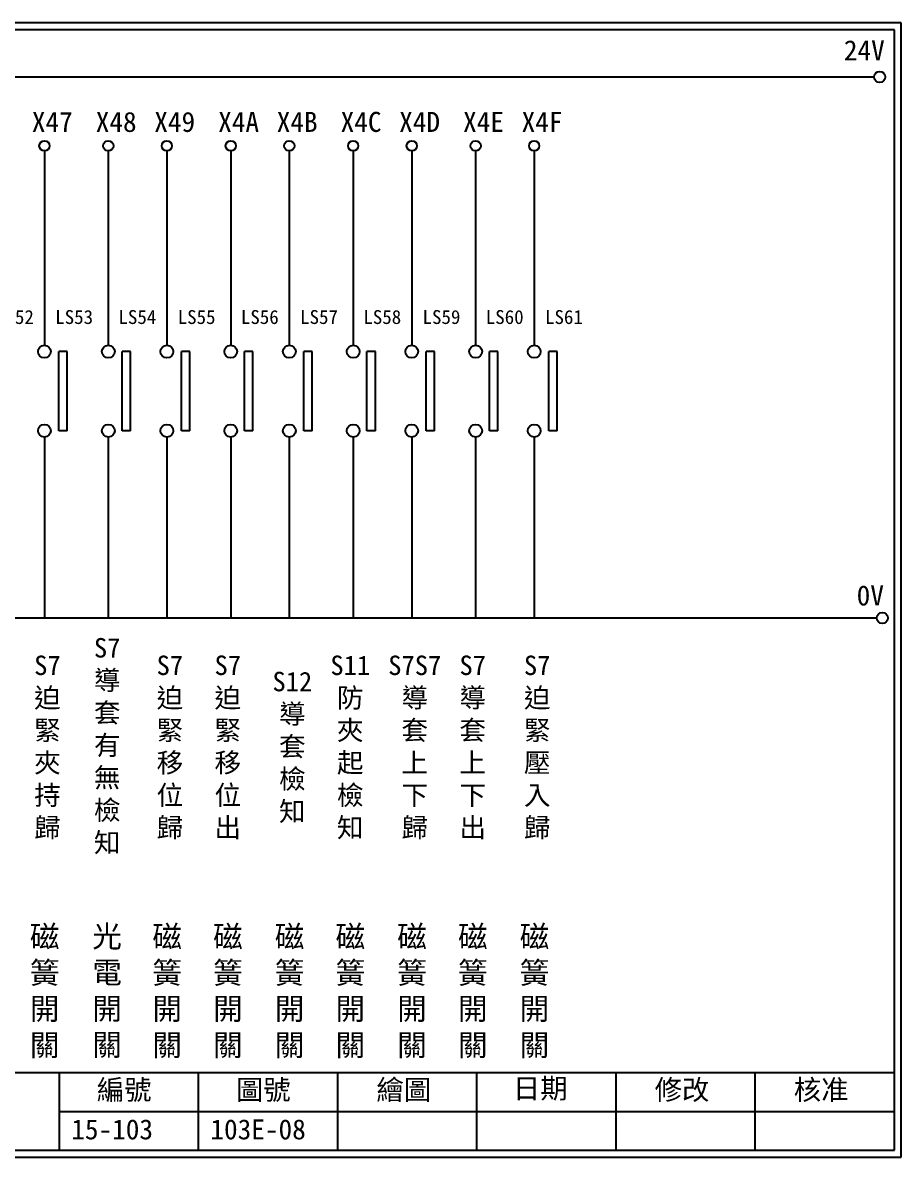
# Model space of a CAD drawing. Extents: x 275 to 562, y 265 to 469.
# Drawn here: x 404 to 561.9, y 264.9 to 468.9 of the extents above; entities that cross this region are included whole.
import ezdxf

# ---------------------------------------------------------------- set-up
doc = ezdxf.new("R2010")
doc.units = 0
doc.layers.get('0').update_dxf_attribs({"linetype": 'CONTINUOUS'})
doc.layers.add('圖框層', color=7, linetype='CONTINUOUS')
doc.layers.add('標尺寸層', color=3, linetype='CONTINUOUS')
doc.styles.add('CNS', font='romanc.shx', dxfattribs={"bigfont": 'chineset.shx'})
doc.styles.add('STSL', font='kaiu.ttf')

msp = doc.modelspace()

# ---------------------------------------------------------------- linework, layer by layer
for p, q in [((412.05, 409.78), (410.54, 409.78)), ((423.4, 409.78), (421.89, 409.78)), ((434.05, 409.78), (432.54, 409.78)), ((445.4, 409.78), (443.89, 409.78)), ((456.05, 409.78), (454.54, 409.78)), ((467.4, 409.78), (465.89, 409.78)), ((478.05, 409.78), (476.54, 409.78)), ((489.4, 409.78), (487.89, 409.78)), ((500.05, 409.78), (498.54, 409.78)), ((412.05, 395.55), (410.54, 395.55)), ((423.4, 395.55), (421.89, 395.55)), ((434.05, 395.55), (432.54, 395.55)), ((445.4, 395.55), (443.89, 395.55)), ((456.05, 395.55), (454.54, 395.55)), ((467.4, 395.55), (465.89, 395.55)), ((478.05, 395.55), (476.54, 395.55)), ((489.4, 395.55), (487.89, 395.55)), ((500.05, 395.55), (498.54, 395.55))]:
    msp.add_line(p, q)
for centre in [(558.02, 459.17), (558.5, 361.9)]:
    msp.add_circle(centre, 1)
at = {"layer": '圖框層', "color": 7}
for p, q in [((561.9, 468.91), (274.9, 468.91)), ((560.65, 467.66), (276.15, 467.66)), ((560.65, 266.2), (560.65, 467.66)), ((561.9, 264.95), (561.9, 468.91)), ((276.15, 280.2), (560.65, 280.2)), ((410.65, 266.2), (410.65, 280.2)), ((435.65, 266.2), (435.65, 280.2)), ((460.65, 266.2), (460.65, 280.2)), ((485.65, 266.2), (485.65, 280.2)), ((510.65, 266.2), (510.65, 280.2)), ((535.65, 266.2), (535.65, 280.2)), ((410.65, 273.2), (560.65, 273.2)), ((276.15, 266.2), (560.65, 266.2)), ((274.9, 264.95), (561.9, 264.95))]:
    msp.add_line(p, q, dxfattribs=at)
at = {"layer": '標尺寸層', "color": 7}
for p, q in [((279.42, 459.17), (557.02, 459.17)), ((407.94, 445.86), (407.94, 410.94)), ((419.42, 445.86), (419.42, 410.94)), ((429.94, 445.86), (429.94, 410.94)), ((441.42, 445.86), (441.42, 410.94)), ((451.94, 445.86), (451.94, 410.94)), ((463.42, 445.86), (463.42, 410.94)), ((473.94, 445.86), (473.94, 410.94)), ((485.42, 445.86), (485.42, 410.94)), ((495.94, 445.86), (495.94, 410.94)), ((410.54, 395.55), (410.54, 409.78)), ((412.05, 395.55), (412.05, 409.78)), ((421.89, 395.55), (421.89, 409.78)), ((423.4, 395.55), (423.4, 409.78)), ((432.54, 395.55), (432.54, 409.78)), ((434.05, 395.55), (434.05, 409.78)), ((443.89, 395.55), (443.89, 409.78)), ((445.4, 395.55), (445.4, 409.78)), ((454.54, 395.55), (454.54, 409.78)), ((456.05, 395.55), (456.05, 409.78)), ((465.89, 395.55), (465.89, 409.78)), ((467.4, 395.55), (467.4, 409.78)), ((476.54, 395.55), (476.54, 409.78)), ((478.05, 395.55), (478.05, 409.78)), ((487.89, 395.55), (487.89, 409.78)), ((489.4, 395.55), (489.4, 409.78)), ((498.54, 395.55), (498.54, 409.78)), ((500.05, 395.55), (500.05, 409.78)), ((407.94, 394.41), (407.94, 361.9)), ((419.42, 394.41), (419.42, 361.9)), ((429.94, 394.41), (429.94, 361.9)), ((441.42, 394.41), (441.42, 361.9)), ((451.94, 394.41), (451.94, 361.9)), ((463.42, 394.41), (463.42, 361.9)), ((473.94, 394.41), (473.94, 361.9)), ((485.42, 394.41), (485.42, 361.9)), ((495.94, 394.41), (495.94, 361.9)), ((279.63, 361.9), (557.5, 361.9))]:
    msp.add_line(p, q, dxfattribs=at)
for centre, radius in [((407.94, 446.78), 0.92), ((419.42, 446.78), 0.92), ((429.94, 446.78), 0.92), ((441.42, 446.78), 0.92), ((451.94, 446.78), 0.92), ((463.42, 446.78), 0.92), ((473.94, 446.78), 0.92), ((485.42, 446.78), 0.92), ((495.94, 446.78), 0.92), ((407.94, 409.79), 1.15), ((419.42, 409.79), 1.15), ((429.94, 409.79), 1.15), ((441.42, 409.79), 1.15), ((451.94, 409.79), 1.15), ((463.42, 409.79), 1.15), ((473.94, 409.79), 1.15), ((485.42, 409.79), 1.15), ((495.94, 409.79), 1.15), ((407.94, 395.56), 1.15), ((419.42, 395.56), 1.15), ((429.94, 395.56), 1.15), ((441.42, 395.56), 1.15), ((451.94, 395.56), 1.15), ((463.42, 395.56), 1.15), ((473.94, 395.56), 1.15), ((485.42, 395.56), 1.15), ((495.94, 395.56), 1.15)]:
    msp.add_circle(centre, radius, dxfattribs=at)

# ---------------------------------------------------------------- texts
at = {"layer": '圖框層', "color": 4, "style": 'STSL'}
for s, height, p in [('24V', 3.6, (551.58, 462.16)), ('X47', 3.6, (405.68, 449.28)), ('X48', 3.6, (417.16, 449.28)), ('X49', 3.6, (427.68, 449.28)), ('X4A', 3.6, (439.16, 449.28)), ('X4B', 3.6, (449.68, 449.28)), ('X4C', 3.6, (461.16, 449.28)), ('X4D', 3.6, (471.68, 449.28)), ('X4E', 3.6, (483.16, 449.28)), ('X4F', 3.6, (493.68, 449.28)), ('LS52', 2.5, (399.24, 414.75)), ('LS53', 2.5, (409.88, 414.75)), ('LS54', 2.5, (421.24, 414.75)), ('LS55', 2.5, (431.88, 414.75)), ('LS56', 2.5, (443.24, 414.75)), ('LS57', 2.5, (453.88, 414.75)), ('LS58', 2.5, (465.24, 414.75)), ('LS59', 2.5, (475.88, 414.75)), ('LS60', 2.5, (487.24, 414.75)), ('LS61', 2.5, (497.88, 414.75)), ('0V', 3.6, (553.88, 364.15)), ('繪圖', 3.6, (467.59, 275.29)), ('日期', 3.6, (492.12, 275.53)), ('編號', 3.6, (417.36, 275.28)), ('圖號', 3.6, (442.36, 275.28)), ('修改', 3.6, (517.59, 275.29)), ('核准', 3.6, (542.59, 275.29)), ('15-103', 3.6, (412.76, 268.17)), ('103E-08', 3.6, (437.76, 268.17))]:
    msp.add_text(s, height=height, dxfattribs=at).set_placement(p)
at = {"layer": '標尺寸層', "color": 7, "width": 4.9608, "attachment_point": 5, "style": 'CNS'}
for s, insert, char_height in [('{\\fDFKai-SB|b0|i0|c136|p65;S7導套有無檢知}', (419.22, 338.85), 3.5), ('{\\fDFKai-SB|b0|i0|c136|p65;S7迫緊夾持歸}', (408.48, 338.62), 3.5), ('{\\fDFKai-SB|b0|i0|c136|p65;S7迫緊移位歸}', (430.48, 338.62), 3.5), ('{\\fDFKai-SB|b0|i0|c136|p65;S7迫緊移位出}', (440.89, 338.62), 3.5), ('{\\fDFKai-SB|b0|i0|c136|p65;S11防夾起檢知}', (462.89, 338.62), 3.5), ('{\\fDFKai-SB|b0|i0|c136|p65;S7S7導套上下歸}', (474.48, 338.62), 3.5), ('{\\fDFKai-SB|b0|i0|c136|p65;S7導套上下出}', (484.89, 338.62), 3.5), ('{\\fDFKai-SB|b0|i0|c136|p65;S7迫緊壓入歸}', (496.48, 338.62), 3.5), ('{\\fDFKai-SB|b0|i0|c136|p65;S12導套檢知}', (452.48, 338.62), 3.5), ('{\\fDFKai-SB|b0|i0|c136|p65;磁簧開關}', (407.99, 294.67), 3.9), ('{\\fDFKai-SB|b0|i0|c136|p65;光電\\P開關}', (419.2, 294.7), 3.9), ('{\\fDFKai-SB|b0|i0|c136|p65;磁簧開關}', (429.99, 294.67), 3.9), ('{\\fDFKai-SB|b0|i0|c136|p65;磁簧開關}', (440.91, 294.67), 3.9), ('{\\fDFKai-SB|b0|i0|c136|p65;磁簧開關}', (451.99, 294.67), 3.9), ('{\\fDFKai-SB|b0|i0|c136|p65;磁簧開關}', (462.91, 294.67), 3.9), ('{\\fDFKai-SB|b0|i0|c136|p65;磁簧開關}', (473.99, 294.67), 3.9), ('{\\fDFKai-SB|b0|i0|c136|p65;磁簧開關}', (484.91, 294.67), 3.9), ('{\\fDFKai-SB|b0|i0|c136|p65;磁簧開關}', (495.99, 294.67), 3.9)]:
    msp.add_mtext(s, dxfattribs=dict(at, insert=insert, char_height=char_height))

doc.saveas('drawing.dxf')
